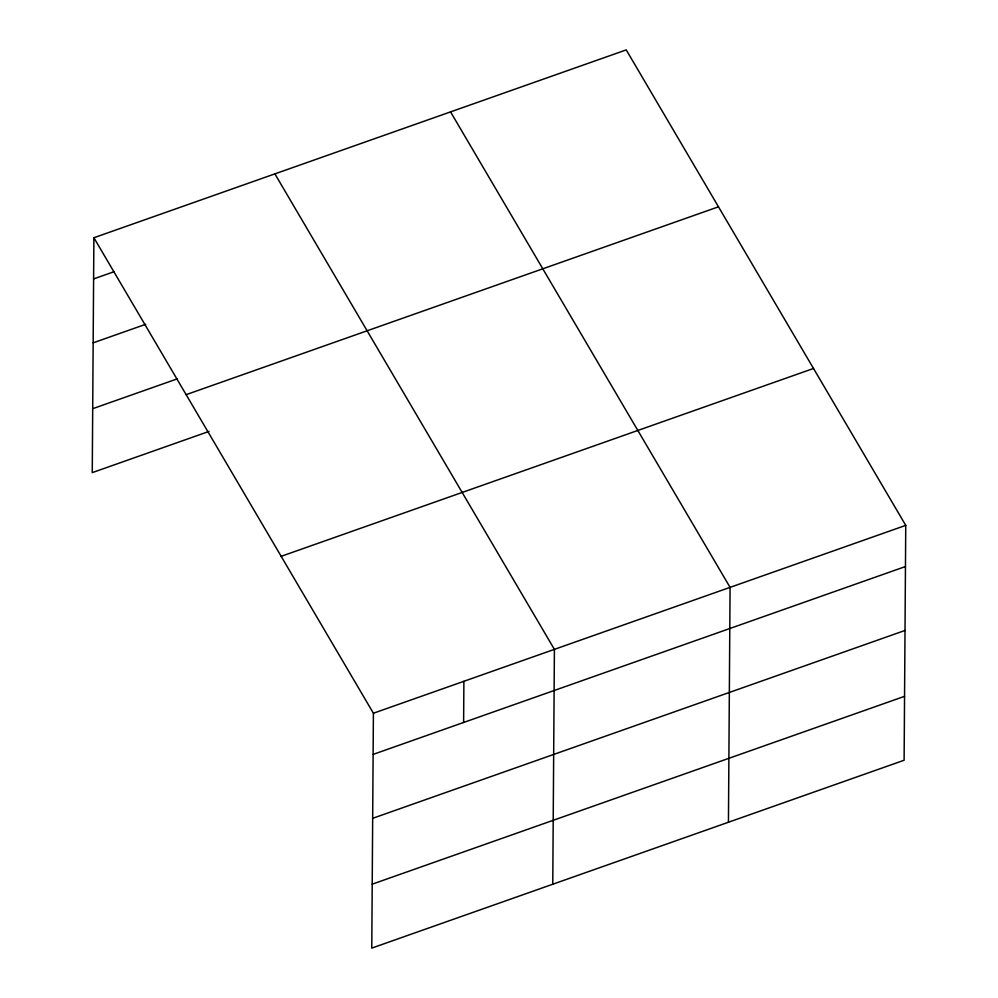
<?xml version="1.0" encoding="UTF-8"?>
<svg xmlns="http://www.w3.org/2000/svg" width="998" height="998" viewBox="0 0 998 998"><rect width="100%" height="100%" fill="white"/><g stroke="black" fill="none" stroke-linecap="round" stroke-linejoin="round"><path stroke-width="1.5" d="M93.887 237.749L373.402 713.233L371.767 948.1L904.113 760.251L905.747 525.372L626.233 49.9L93.887 237.749L92.253 472.628L209.019 431.41M463.608 722.465L463.895 681.297M552.767 884.228L554.401 649.361L274.887 173.877M728.44 822.24L730.074 587.373L450.56 111.888M93.6 278.916L114.034 271.706M93.151 342.838L145.696 324.3M92.689 408.693L177.357 378.828M186.127 394.659L718.473 206.811M281.162 556.323L813.507 368.474M373.402 713.233L905.747 525.372M373.115 754.401L905.46 566.54M372.666 818.323L905.024 630.462M372.204 884.178L904.562 696.33"/></g></svg>
